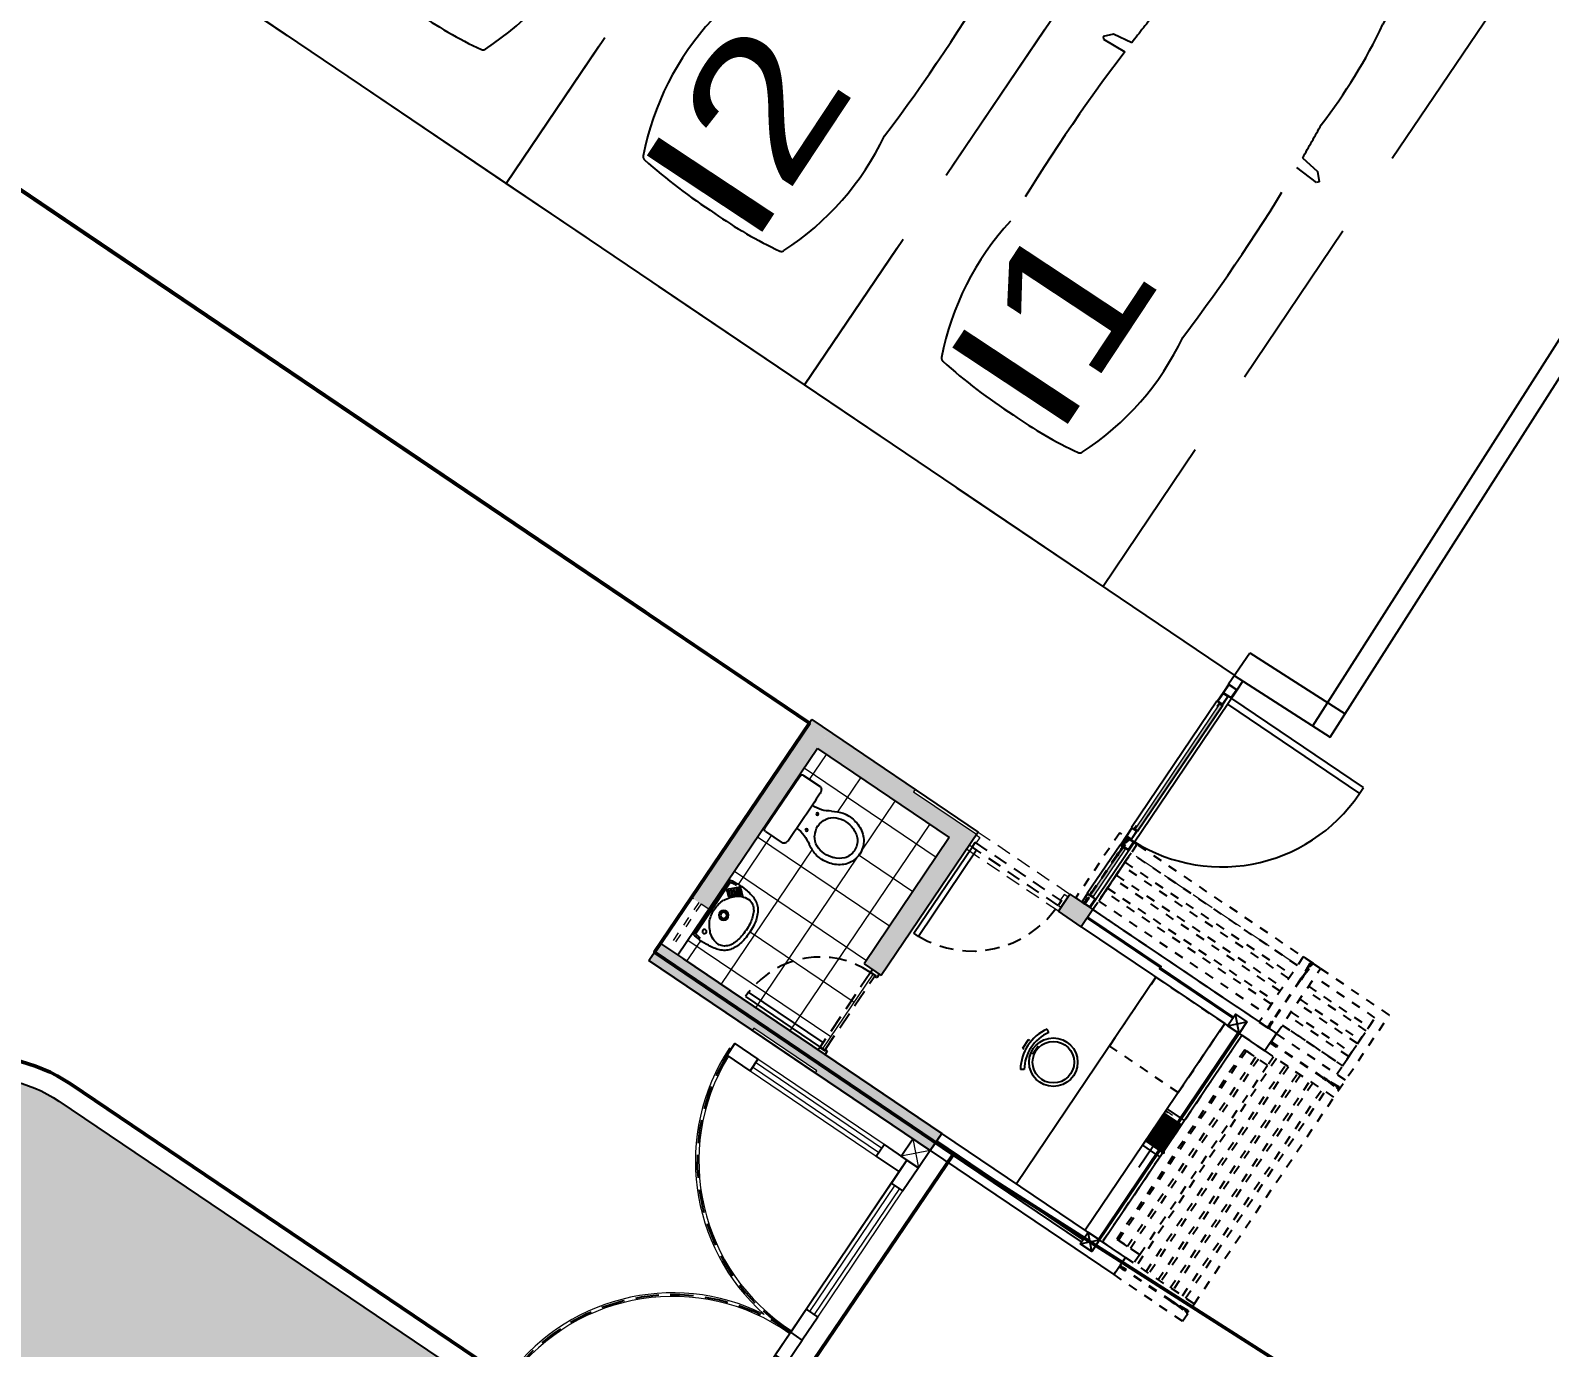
# Model space of a CAD drawing. Header units: millimetres. Extents: x 460 to 723, y 360 to 962.
# Drawn here: x 600.07 to 616.63, y 383.66 to 398.02 of the extents above; entities that cross this region are included whole.
import ezdxf
from ezdxf import colors
from ezdxf.entities.mleader import LeaderData, LeaderLine
from ezdxf.math import Vec2, Vec3

# ---------------------------------------------------------------- set-up
doc = ezdxf.new("R2010")
doc.units = ezdxf.units.MM
for name, pattern in [('DASHED', [19.05, 12.7, -6.35]), ('DASHED2', [0.375, 0.25, -0.125]), ('HIDDEN2', [4.7625, 3.175, -1.5875])]:
    doc.linetypes.add(name, pattern=pattern)
doc.layers.get('0').update_dxf_attribs({"true_color": 0xc2ced6})
for name, color, linetype in [('00_Lotes', 224, 'Continuous'), ('0_COTAS 2', 252, 'Continuous'), ('A-COLUMNAS', 3, 'Continuous'), ('A-MOBILIARIO', 1, 'Continuous'), ('A-MURO', 4, 'Continuous'), ('A-MUROBAJO', 2, 'Continuous'), ('A-PUERTA', 8, 'Continuous'), ('A-SANITARIOS', 2, 'Continuous'), ('A-VENTANA', 8, 'Continuous'), ('A-VEREDAS', 9, 'Continuous'), ('EM-COLUMNAS', 3, 'Continuous'), ('G-PROYECCIONES', 1, 'HIDDEN2'), ('Layer1', 1, 'Continuous'), ('lotes hu$0$autos', 250, 'Continuous'), ('Menorca-A-muros', 2, 'Continuous'), ('Menorca-A-PUERTA', 8, 'Continuous'), ('proyeccion', 8, 'DASHED'), ('SANITARIOS', 13, 'Continuous')]:
    doc.layers.add(name, color=color, linetype=linetype)
for name, color, linetype, lineweight in [('0_ceramico modulacion', 252, 'Continuous', 5), ('0_MURO BAJO', 31, 'Continuous', 15), ('A-NOTAS', 5, 'HIDDEN2', 5), ('BEQ_RIEL', 130, 'Continuous', 5), ('BEQ_SOL Y SOMBRA', 1, 'Continuous', 5), ('COTAS', 7, 'Continuous', 5), ('Layer2', 1, 'Continuous', 5), ('Layer3', 6, 'Continuous', 5), ('Layer5', 3, 'Continuous', 5), ('LOTES_MENORCA', 250, 'Continuous', 50), ('Menorca-Parques-A-Arboles', 74, 'Continuous', 18), ('TEXTO LOTES', 170, 'Continuous', 25)]:
    doc.layers.add(name, color=color, linetype=linetype, lineweight=lineweight)
doc.styles.add('Arial', font='arial.ttf', dxfattribs={"width": 1.2})
doc.styles.add('cotas', font='arial.ttf', dxfattribs={"width": 1.2})

# ---------------------------------------------------------------- blocks, each defined once
blk = doc.blocks.new('lotes hu$0$est.01')
at = {"layer": 'proyeccion', "color": 8, "linetype": 'DASHED', "ltscale": 0.1, "extrusion": (0.001267, -4.81441e-05, 0.999999)}
for p, q in [((-2713714.682, 7725538.048), (-2713714.244, 7725538.172)), ((-2713714.244, 7725538.172), (-2713714.24, 7725538.197)), ((-2713713.856, 7725538.197), (-2713713.853, 7725538.171)), ((-2713713.853, 7725538.171), (-2713713.414, 7725538.049)), ((-2713714.722, 7725537.927), (-2713714.704, 7725538.024)), ((-2713714.704, 7725538.024), (-2713714.7, 7725538.033)), ((-2713713.396, 7725538.034), (-2713713.392, 7725538.025)), ((-2713713.392, 7725538.025), (-2713713.373, 7725537.928)), ((-2713714.734, 7725537.808), (-2713714.722, 7725537.927)), ((-2713713.373, 7725537.928), (-2713713.361, 7725537.809)), ((-2713714.934, 7725536.661), (-2713714.985, 7725536.605)), ((-2713714.985, 7725536.605), (-2713714.972, 7725536.591)), ((-2713714.972, 7725536.591), (-2713714.794, 7725536.601)), ((-2713714.789, 7725536.683), (-2713714.934, 7725536.661)), ((-2713713.303, 7725536.685), (-2713713.157, 7725536.663)), ((-2713713.119, 7725536.593), (-2713713.297, 7725536.603)), ((-2713713.157, 7725536.663), (-2713713.106, 7725536.608)), ((-2713713.106, 7725536.608), (-2713713.119, 7725536.593))]:
    blk.add_line(p, q, dxfattribs=at)
at = {"layer": 'proyeccion', "color": 8, "linetype": 'DASHED', "ltscale": 0.1}
blk.add_lwpolyline([(-2713715.363, 7725538.314), (-2713712.763, 7725538.314), (-2713712.763, 7725533.314), (-2713715.363, 7725533.314)], close=True, dxfattribs=at)
at = {"layer": 'proyeccion', "color": 8, "linetype": 'DASHED', "ltscale": 0.1, "extrusion": (0.001267, -4.81441e-05, 0.999999)}
for centre, radius, start, end in [((-2713711.899, 7725537.516, -3810.588), 0.532, 86.8265, 107.7659), ((-2713711.841, 7725537.515, -3810.588), 0.533, 72.1149, 93.0392), ((-2713712.495, 7725537.846, -3810.589), 0.0285, 105.7439, 155.0798), ((-2713711.243, 7725537.847, -3810.587), 0.0285, 25.1155, 74.4513), ((-2713708.589, 7725537.047, -3810.584), 4.01, 171.5904, 183.7794), ((-2713715.147, 7725537.035, -3810.592), 4.01, 356.4159, 8.6049), ((-2713699.568, 7725535.69, -3810.572), 13.068, 175.2044, 176.4084), ((-2713724.163, 7725535.647, -3810.603), 13.068, 3.7869, 4.9909), ((-2713699.568, 7725535.69, -3810.572), 13.068, 176.7683, 183.2445), ((-2713724.163, 7725535.647, -3810.603), 13.068, 356.9508, 3.427), ((-2713710.631, 7725534.648, -3810.586), 2.007, 171.3294, 203.1907), ((-2713713.099, 7725534.647, -3810.589), 2.008, 336.8953, 8.7487), ((-2713712.449, 7725533.868, -3810.588), 0.0285, 201.4323, 262.3292), ((-2713711.894, 7725537.991, -3810.588), 4.189, 262.3292, 271.0628), ((-2713711.755, 7725536.84, -3810.588), 3.038, 268.8497, 279.1071), ((-2713711.278, 7725533.869, -3810.587), 0.0285, 277.866, 338.7629)]:
    blk.add_arc(centre, radius, start, end, dxfattribs=at)
blk = doc.blocks.new('C-15X15')
at = {"color": 8, "lineweight": 0}
for points in [[(-0.075, -0.075), (0.075, 0.075)], [(-0.075, 0.075), (0.075, -0.075)]]:
    blk.add_lwpolyline(points, dxfattribs=at)
at = {"layer": 'EM-COLUMNAS'}
blk.add_lwpolyline([(-0.075, -0.075), (0.075, -0.075), (0.075, 0.075), (-0.075, 0.075)], close=True, dxfattribs=at)
blk = doc.blocks.new('SILLA')
for p, q in [((0.321, 0.16, 0.146), (0.344, 0.175, 0.146)), ((0.403, 0.037, 0.125), (0.414, 0.037, 0.125)), ((0.414, 0.037, 0.125), (0.414, -0.037, 0.125)), ((0.403, -0.037, 0.125), (0.414, -0.037, 0.125)), ((0.321, -0.16, 0.03), (0.344, -0.175, 0.02))]:
    blk.add_line(p, q)
at = {"extrusion": (0.393191, -1e-16, 0.919457)}
blk.add_line((0.331, -0.037, -0.043), (0.331, 0.037, -0.043), dxfattribs=at)
at = {"extrusion": (-1, 4e-16, 1e-16), "const_width": 0.00914, "elevation": -0.336}
blk.add_lwpolyline([(0.037, -0.041), (-0.037, -0.041)], dxfattribs=at)
for radius in [0.175, 0.15]:
    blk.add_circle((0.175, 0), radius)
for radius in [0.299, 0.326]:
    blk.add_arc((0.069, 0, 0.146), radius, 327.5981, 32.4019)
blk = doc.blocks.new('1P-SIFONJET')
at = {"layer": 'SANITARIOS'}
for p, q in [((-0.191, 0.233), (-0.196, 0.223)), ((-0.028, 0.245), (-0.172, 0.245)), ((-0.01, 0.227), (-0.01, -0.227)), ((-0.191, -0.233), (-0.196, -0.223)), ((-0.028, -0.245), (-0.172, -0.245))]:
    blk.add_line(p, q, dxfattribs=at)
for centre in [(-0.267, 0.07), (-0.267, -0.07)]:
    blk.add_circle(centre, 0.0085, dxfattribs=at)
for centre, radius, start, end in [((-0.161, 0.204), 0.04, 152.3676, 179.2175), ((-0.172, 0.223), 0.022, 90, 152.3676), ((-0.028, 0.227), 0.018, 0, 90), ((-0.484, -0.031), 0.213, 111.7272, 140.3793), ((-0.485, -0.03), 0.166, 109.1851, 137.7543), ((-0.466, -0.084), 0.269, 89.9843, 110.9834), ((-0.467, -0.096), 0.235, 89.9269, 108.1537), ((-0.471, -0.035), 0.22, 76.189, 88.811), ((-0.471, -0.037), 0.176, 64.6326, 88.4214), ((-0.508, -0.135), 0.326, 59.1266, 74.1169), ((-0.444, 0.013), 0.12, 29.9221, 66.0538), ((-0.199, 0.345), 0.245, 234.7126, 269.287), ((14.805, 0), 15.007, 179.2175, 180.7825), ((-0.505, -0.001), 0.178, 143.4065, 179.5914), ((-0.505, 0.001), 0.178, 180.4086, 216.5935), ((-0.503, -0.001), 0.134, 141.5928, 179.4891), ((-0.503, 0.001), 0.134, 180.5109, 218.4072), ((-0.465, -0.004), 0.146, 1.4541, 31.4745), ((-0.465, 0.004), 0.146, 328.5255, 358.5459), ((-0.484, 0.031), 0.213, 219.6207, 248.2728), ((-0.485, 0.03), 0.166, 222.2457, 250.8149), ((-0.444, -0.013), 0.12, 293.9462, 330.0779), ((-0.199, -0.345), 0.245, 90.713, 125.2874), ((-0.466, 0.084), 0.269, 249.0166, 270.0157), ((-0.467, 0.096), 0.235, 251.8463, 270.0731), ((-0.471, 0.037), 0.176, 271.5786, 295.3674), ((-0.471, 0.035), 0.22, 271.189, 283.811), ((-0.508, 0.135), 0.326, 285.8831, 300.8734), ((-0.161, -0.204), 0.04, 180.7825, 207.6324), ((-0.172, -0.223), 0.022, 207.6324, 270), ((-0.028, -0.227), 0.018, 270, 360)]:
    blk.add_arc(centre, radius, start, end, dxfattribs=at)
blk = doc.blocks.new('2P-FONTANA')
at = {"layer": 'SANITARIOS'}
for p, q in [((-0.179, -0.06), (-0.228, -0.109)), ((-0.218, -0.042), (0.218, -0.042)), ((-0.21, -0.106), (-0.21, -0.106)), ((-0.21, -0.109), (-0.186, -0.134)), ((-0.207, -0.106), (-0.182, -0.13)), ((-0.196, -0.091), (-0.196, -0.091)), ((-0.196, -0.095), (-0.173, -0.118)), ((-0.193, -0.091), (-0.17, -0.115)), ((-0.182, -0.077), (-0.182, -0.077)), ((-0.182, -0.081), (-0.159, -0.104)), ((-0.179, -0.077), (-0.155, -0.101)), ((-0.168, -0.063), (-0.168, -0.063)), ((-0.168, -0.067), (-0.144, -0.091)), ((-0.164, -0.063), (-0.14, -0.088)), ((-0.157, -0.06), (-0.136, -0.081)), ((-0.228, -0.13), (-0.19, -0.169)), ((-0.225, -0.12), (-0.225, -0.12)), ((-0.225, -0.123), (-0.196, -0.151)), ((-0.221, -0.12), (-0.193, -0.148)), ((-0.183, -0.151), (-0.183, -0.151))]:
    blk.add_line(p, q, dxfattribs=at)
blk.add_lwpolyline([(0, -0.359, 0.027864), (0.056, -0.357, 0.078989), (0.145, -0.332, 0.053945), (0.177, -0.312, 0.098043), (0.204, -0.285, 0.048874), (0.224, -0.25, 0.069863), (0.235, -0.209, 0.047956), (0.241, -0.165, 0.059372), (0.244, -0.089, 0.007301), (0.237, -0.031, 0.0016), (0.237, -0.031, 0.283848), (0.235, -0.03), (-0.235, -0.03, 0.283848), (-0.237, -0.031, 0.0016), (-0.237, -0.031, 0.007301), (-0.244, -0.089, 0.059372), (-0.241, -0.165, 0.047956), (-0.235, -0.209, 0.069863), (-0.224, -0.25, 0.048874), (-0.204, -0.285, 0.098043), (-0.177, -0.312, 0.053945), (-0.145, -0.332, 0.078989), (-0.056, -0.357, 0.027864), (0, -0.359)], format="xyb", dxfattribs=at)
for centre, radius in [((0, -0.135), 0.035), ((0.175, -0.085), 0.015), ((0, -0.135), 0.0225)]:
    blk.add_circle(centre, radius, dxfattribs=at)
for centre, radius, start, end in [((0.055, -0.333), 0.311, 132.6689, 132.6689), ((0.055, -0.333), 0.311, 128.9984, 128.9984), ((1.733, -0.317), 1.978, 172.2242, 173.4095), ((-0.217, -0.12), 0.015, 135, 225), ((-0.218, -0.051), 0.009, 90, 172.2242), ((-0.209, -0.107), 0.0025, 135, 225), ((-0.209, -0.107), 0.0025, 45, 135), ((-0.069, -0.212), 0.138, 136.9547, 136.9547), ((-0.195, -0.093), 0.0025, 135, 225), ((-0.195, -0.093), 0.0025, 45, 135), ((-0.18, -0.079), 0.0025, 135, 225), ((-0.18, -0.079), 0.0025, 45, 135), ((-0.168, -0.07), 0.015, 45, 135), ((0.055, -0.333), 0.306, 128.8439, 138.1717), ((-0.166, -0.065), 0.0025, 135, 225), ((-0.166, -0.065), 0.0025, 45, 135), ((0.055, -0.333), 0.298, 119.3272, 138.1114), ((-0.157, -0.102), 0.0025, 225, 312.6689), ((-0.157, -0.102), 0.0025, 312.6689, 45), ((-0.142, -0.089), 0.0025, 225, 308.9984), ((-0.142, -0.089), 0.0025, 308.9984, 45), ((-0.142, -0.088), 0.009, 308.8439, 45), ((0.006, -0.316), 0.262, 91.2336, 111.5681), ((-0.006, -0.316), 0.262, 68.4319, 88.7664), ((-0.055, -0.333), 0.298, 41.8886, 60.6728), ((0.218, -0.051), 0.009, 7.7758, 90), ((-1.733, -0.317), 1.978, 6.5905, 7.7758), ((-0.223, -0.121), 0.0025, 45, 135), ((-0.223, -0.121), 0.0025, 135, 225), ((-0.195, -0.15), 0.0025, 225, 333.6033), ((-0.053, -0.22), 0.142, 142.7524, 183.9333), ((-0.195, -0.15), 0.0025, 333.6033, 45), ((-0.195, -0.173), 0.007, 341.775, 45), ((-0.184, -0.132), 0.0025, 225, 325.1696), ((-0.053, -0.22), 0.15, 142.6281, 150.5775), ((-0.18, -0.148), 0.004, 150.5775, 225), ((-0.18, -0.148), 0.004, 225, 330.5775), ((-0.184, -0.132), 0.0025, 325.1696, 45), ((-0.171, -0.116), 0.0025, 225, 316.9547), ((-0.171, -0.116), 0.0025, 316.9547, 45), ((0.053, -0.22), 0.142, 356.0667, 37.2476), ((-0.094, -0.208), 0.103, 192.0914, 245.15), ((-0.022, -0.065), 0.263, 243.8721, 263.1392), ((-0.007, 0.152), 0.481, 264.468, 270.8138), ((0.007, 0.152), 0.481, 269.1862, 275.532), ((0.022, -0.065), 0.263, 276.8608, 296.1279), ((0.094, -0.208), 0.103, 294.85, 347.9086)]:
    blk.add_arc(centre, radius, start, end, dxfattribs=at)
blk = doc.blocks.new('P-70_M06X032')
at = {"layer": 'Menorca-A-PUERTA'}
blk.add_lwpolyline([(0.025, 0.71), (0.025, 0.06), (0.065, 0.06), (0.065, 0.71), (0.025, 0.71)], close=True, dxfattribs=at)
at = {"layer": 'Menorca-A-PUERTA', "color": 1}
for points in [[(0.032, 0), (0.032, 0.017), (0.022, 0.017), (0.022, 0.06), (0, 0.06), (0, 0), (0.032, 0)], [(0.668, 0), (0.668, 0.017), (0.678, 0.017), (0.678, 0.06), (0.7, 0.06), (0.7, 0), (0.668, 0)]]:
    blk.add_lwpolyline(points, dxfattribs=at)
at = {"layer": 'Menorca-A-PUERTA', "color": 251, "linetype": 'DASHED', "ltscale": 0.01}
blk.add_lwpolyline([(0.675, 0.06), (0.025, 0.06), (0.025, 0.02), (0.675, 0.02), (0.675, 0.06)], close=True, dxfattribs=at)
blk.add_arc((0.025, 0.06), 0.65, 360, 86.4719, dxfattribs=at)
blk = doc.blocks.new('P80_M09X032')
at = {"layer": 'COTAS'}
for points in [[(-0.768, 0), (-0.768, 0.047), (-0.778, 0.047), (-0.778, 0.09), (-0.8, 0.09), (-0.8, 0), (-0.768, 0)], [(-0.032, 0), (-0.032, 0.047), (-0.022, 0.047), (-0.022, 0.09), (0, 0.09), (0, 0), (-0.032, 0)]]:
    blk.add_lwpolyline(points, dxfattribs=at)
at = {"layer": 'Menorca-A-PUERTA'}
blk.add_lwpolyline([(-0.025, 0.84), (-0.025, 0.09), (-0.065, 0.09), (-0.065, 0.84), (-0.025, 0.84)], dxfattribs=at)
at = {"layer": 'Menorca-A-PUERTA', "color": 251, "linetype": 'DASHED', "ltscale": 0.008}
blk.add_lwpolyline([(-0.775, 0.09), (-0.025, 0.09), (-0.025, 0.05), (-0.775, 0.05), (-0.775, 0.09)], dxfattribs=at)
blk.add_arc((-0.025, 0.09), 0.75, 93.0572, 180, dxfattribs=at)
blk = doc.blocks.new('_DotBlank')
at = {"color": 0, "linetype": 'ByBlock', "lineweight": -2}
blk.add_line((-0.5, 0), (-1, 0), dxfattribs=at)
blk.add_circle((0, 0), 0.5, dxfattribs=at)

msp = doc.modelspace()

# ---------------------------------------------------------------- hatches: boundary and pattern name
at = {"transparency": 33554687}
h = msp.add_hatch(color=34, dxfattribs=at)
h.dxf.hatch_style = 1
h.paths.add_polyline_path([(613.028, 390.681), (612.109, 389.32), (612.139, 389.299), (613.058, 390.66)])
h = msp.add_hatch(color=34, dxfattribs=at)
h.dxf.hatch_style = 1
h.paths.add_polyline_path([(611.972, 389.117), (611.624, 388.602), (611.654, 388.582), (612.002, 389.097)])
at = {"layer": '0_ceramico modulacion'}
h = msp.add_hatch(dxfattribs=at)
h.set_pattern_fill('_USER', color=256, scale=0.452912, angle=55.9593, double=1, pattern_type=0)
h.set_pattern_definition([(55.959266, (1337.9553, -3034.6148), (-0.37530131, 0.253532324), []), (145.959266, (1337.9553, -3034.6148), (-0.253532324, -0.37530131), [])])
h.paths.add_polyline_path([(608.645, 390.195), (607.123, 387.943), (608.654, 386.909), (608.672, 386.936), (608.699, 386.918), (609.254, 387.739), (609.227, 387.757), (609.247, 387.783), (609.154, 387.847), (610.083, 389.223)])
h.paths.add_polyline_path([(608.679, 388.993, -0.055129), (608.625, 389.042, -0.065501), (608.556, 389.15, 0.152014), (608.42, 389.323, -0.001748), (608.33, 389.193, -0.117694), (608.31, 389.174), (608.294, 389.166, -0.279053), (608.26, 389.168), (608.081, 389.289, -0.414214), (608.073, 389.326), (608.457, 389.894, -0.414214), (608.495, 389.902), (608.674, 389.781, -0.279053), (608.688, 389.749), (608.686, 389.732, -0.117694), (608.677, 389.706, -0.001748), (608.59, 389.573, 0.152014), (608.801, 389.513, -0.065501), (608.927, 389.489, -0.055129), (608.992, 389.456, -0.091883), (609.098, 389.352, -0.125674), (609.152, 389.203, -0.159212), (609.107, 389.042, -0.159212), (608.974, 388.94, -0.125674), (608.815, 388.934, -0.091883)], flags=16)
h.paths.add_polyline_path([(608.718, 389.051, -0.104173), (608.644, 389.132, -0.158973), (608.617, 389.24, -0.131743), (608.652, 389.349, -0.131743), (608.74, 389.422, -0.158973), (608.851, 389.437, -0.104173), (608.953, 389.399, -0.079697), (609.035, 389.322, -0.125306), (609.083, 389.207, -0.166878), (609.05, 389.08, -0.166878), (608.944, 389.002, -0.125306), (608.82, 389.004, -0.079697)], flags=0)
h.paths.add_polyline_path([(607.692, 388.758), (607.295, 388.171, 0.371869), (607.295, 388.167, 0.007258), (607.361, 388.109, 0.059372), (607.458, 388.048, 0.047956), (607.519, 388.019, 0.069863), (607.579, 387.998, 0.048874), (607.64, 387.994, 0.098043), (607.697, 388.005, 0.053945), (607.748, 388.028, 0.078989), (607.854, 388.118, 0.027621), (607.905, 388.186, 0.027621), (607.95, 388.259, 0.078989), (607.993, 388.391, 0.053945), (607.996, 388.447, 0.098043), (607.984, 388.504, 0.048874), (607.957, 388.559, 0.069863), (607.916, 388.607, 0.047956), (607.867, 388.652, 0.059372), (607.773, 388.72, 0.007278), (607.695, 388.759, 0.350482)], flags=16)
h.paths.add_polyline_path([(607.95, 388.407, -0.084267), (607.91, 388.28, -0.027659), (607.867, 388.212, -0.027659), (607.82, 388.147, -0.084267), (607.717, 388.062, -0.235738), (607.579, 388.051, -0.181644), (607.483, 388.168, -0.082145), (607.471, 388.315, -0.088959), (607.525, 388.443, -0.088959), (607.624, 388.541, -0.082145), (607.764, 388.584, -0.034157), (607.793, 388.584, 0.496282), (607.8, 388.591, 0.336646), (607.794, 388.596, 0.0347), (607.763, 388.596, 0.040723), (607.689, 388.58, -0.446045), (607.672, 388.591), (607.663, 388.636, -0.414214), (607.681, 388.663), (607.785, 388.683, -0.414214), (607.812, 388.665), (607.827, 388.585, 0.283089), (607.835, 388.577, -0.096986), (607.908, 388.539, -0.235738)], flags=0)
h.paths.add_polyline_path([(608.52, 389.295, -1), (608.535, 389.316, -1)], flags=0)
h.paths.add_polyline_path([(607.811, 388.607, -0.512846), (607.807, 388.603, -0.322012), (607.804, 388.606), (607.792, 388.665, -0.414214), (607.795, 388.669, -0.414214), (607.8, 388.666)], flags=0)
h.paths.add_polyline_path([(607.78, 388.609, -0.467209), (607.776, 388.605, -0.363133), (607.773, 388.608), (607.763, 388.659, -0.414214), (607.766, 388.664, -0.414215), (607.77, 388.661)], flags=0)
h.paths.add_polyline_path([(607.75, 388.607, -0.424242), (607.747, 388.602, -0.404256), (607.742, 388.605), (607.733, 388.653, -0.414214), (607.736, 388.658, -0.414214), (607.74, 388.655)], flags=0)
h.paths.add_polyline_path([(607.716, 388.596, -0.000733), (607.717, 388.596, 0.402347), (607.72, 388.6), (607.711, 388.649, 0.414214), (607.706, 388.652, 0.414214), (607.703, 388.648), (607.713, 388.599, 0.322879)], flags=0)
h.paths.add_polyline_path([(608.639, 389.47, -1), (608.653, 389.491, -1)], flags=0)
h.paths.add_polyline_path([(607.691, 388.592, -0.383856), (607.688, 388.588, -0.445237), (607.684, 388.591), (607.674, 388.642, -0.414214), (607.677, 388.646, -0.414214), (607.681, 388.643)], flags=0)
h.paths.add_polyline_path([(607.594, 388.332, -1), (607.654, 388.42, -1)], flags=0)
h.paths.add_polyline_path([(607.605, 388.348, -1), (607.643, 388.404, -1)], flags=0)
h.paths.add_polyline_path([(607.402, 388.18, -1), (607.427, 388.218, -1)], flags=0)
at = {"layer": '0_COTAS 2'}
h = msp.add_hatch(color=256, dxfattribs=at)
h.dxf.hatch_style = 1
h.paths.add_polyline_path([(611.272, 388.42), (611.398, 388.608), (611.649, 388.439), (611.522, 388.251)])
at = {"layer": 'Menorca-A-muros', "transparency": 33554559}
h = msp.add_hatch(color=252, dxfattribs=at)
h.dxf.hatch_style = 1
h.paths.add_polyline_path([(608.645, 390.195), (608.771, 390.382), (609.71, 389.748), (609.693, 389.723), (610.381, 389.259), (609.341, 387.72), (609.154, 387.847), (610.083, 389.223)])
h.paths.add_polyline_path([(607.274, 388.57), (608.584, 390.509), (608.771, 390.382), (608.652, 390.205), (607.461, 388.443)])
h = msp.add_hatch(color=252, dxfattribs=at)
h.dxf.hatch_style = 1
h.paths.add_polyline_path([(606.809, 387.882), (606.936, 388.07), (607.186, 387.901), (607.228, 387.963), (607.186, 387.901), (610.001, 385.999), (609.874, 385.811), (608.623, 386.657), (608.64, 386.682), (607.952, 387.146), (607.935, 387.121)])
at = {"layer": 'Menorca-A-PUERTA', "ltscale": 1.5}
h = msp.add_hatch(dxfattribs=at)
h.set_pattern_fill('STEEL', color=256, scale=0.007549, angle=55.9593)
h.set_pattern_definition([(100.95926626, (53.540157, -3366.21604), (-0.0235295296, -0.00455631955), []), (100.95926626, (53.530227, -3366.209331), (-0.0235295296, -0.00455631955), [])])
h.paths.add_polyline_path([(612.224, 385.918), (612.426, 386.219), (612.57, 386.122), (612.367, 385.822)])
h.paths.add_polyline_path([(612.38, 385.813), (612.583, 386.113), (612.614, 386.092), (612.411, 385.792)])
at = {"layer": 'Menorca-Parques-A-Arboles', "lineweight": 5, "true_color": 0x148b29, "transparency": 33554687}
h = msp.add_hatch(color=104, dxfattribs=at)
h.dxf.hatch_style = 1
h.paths.add_polyline_path([(600.378, 386.35, 0.414406), (598.282, 385.944), (597.689, 385.066, 0.414021), (598.096, 382.971), (604.872, 378.393), (607.148, 381.777)])
h.paths.add_polyline_path([(605.902, 379.519), (605.904, 379.518), (605.777, 379.33), (605.609, 379.08), (605.609, 379.079), (605.06, 378.266), (607.227, 376.802), (609.51, 380.181), (607.335, 381.651), (607.334, 381.649)])
h.paths.add_polyline_path([(611.136, 379.083), (608.853, 375.703), (612.298, 373.377, 0.421964), (614.098, 373.75), (614.911, 375.025, 0.406505), (614.548, 376.778)])

# ---------------------------------------------------------------- linework, layer by layer
at = {"color": 8, "lineweight": 0}
for p, q in [((609.312, 385.789, -8.17), (607.937, 386.72, -8.17)), ((609.312, 385.789, -8.17), (607.937, 386.72, -8.17)), ((609.346, 385.839, -8.17), (607.971, 386.77, -8.17)), ((609.491, 385.433, -8.17), (608.561, 384.056, -8.17)), ((609.541, 385.399, -8.17), (608.611, 384.023, -8.17))]:
    msp.add_line(p, q, dxfattribs=at)
at = {"color": 7}
for p, q in [((612.458, 386.266, -8.17), (612.192, 385.872, -8.17)), ((612.646, 386.139, -8.17), (612.38, 385.745, -8.17))]:
    msp.add_line(p, q, dxfattribs=at)
at = {"ltscale": 1.5}
for p, q in [((612.57, 386.122, -8.17), (612.426, 386.219, -8.17)), ((612.602, 386.169, -8.17), (612.458, 386.266, -8.17)), ((612.646, 386.139, -8.17), (612.614, 386.16, -8.17)), ((612.614, 386.092, -8.17), (612.583, 386.113, -8.17)), ((612.336, 385.774, -8.17), (612.192, 385.872, -8.17)), ((612.367, 385.821, -8.17), (612.224, 385.918, -8.17)), ((612.38, 385.745, -8.17), (612.348, 385.766, -8.17)), ((612.411, 385.792, -8.17), (612.38, 385.813, -8.17))]:
    msp.add_line(p, q, dxfattribs=at)
at = {"color": 2, "elevation": -8.17}
for points in [[(614.045, 390.44), (631.088, 417.162), (636.158, 424.668), (642.058, 433.403), (651.455, 438.136)], [(614.236, 390.318), (631.277, 417.038), (636.346, 424.541), (642.213, 433.227), (651.557, 437.934)], [(613.128, 390.898), (613.358, 391.239)], [(613.358, 391.239), (614.399, 390.572)], [(613.189, 390.989), (614.236, 390.318)], [(613.222, 390.834), (613.282, 390.929)]]:
    msp.add_lwpolyline(points, dxfattribs=at)
at = {"elevation": -8.17, "flags": 128}
for points in [[(613.117, 387.173), (613.326, 387.214)], [(613.242, 387.089), (613.201, 387.298)], [(611.511, 384.796), (611.721, 384.837)], [(611.636, 384.712), (611.596, 384.922)]]:
    msp.add_lwpolyline(points, dxfattribs=at)
at = {"color": 8, "lineweight": 0, "elevation": -8.17}
for points in [[(607.911, 386.682), (609.287, 385.752), (609.372, 385.877), (607.996, 386.807)], [(608.649, 383.997), (609.578, 385.374), (609.453, 385.458), (608.524, 384.081)]]:
    msp.add_lwpolyline(points, close=True, dxfattribs=at)
at = {"elevation": -8.17}
for points in [[(609.747, 385.624), (609.578, 385.374), (609.453, 385.458), (609.622, 385.708)], [(608.65, 383.997), (608.481, 383.746), (608.355, 383.831), (608.524, 384.081)], [(608.311, 383.496), (608.48, 383.746), (608.355, 383.831), (608.186, 383.581)]]:
    msp.add_lwpolyline(points, close=True, dxfattribs=at)
at = {"color": 251, "linetype": 'DASHED', "ltscale": 0.02}
for centre, start, end in [((609.55, 385.696, -8.17), 148.6046, 237.337), ((607.072, 382.025, -8.17), 54.6203, 143.3526)]:
    msp.add_arc(centre, 2.215, start, end, dxfattribs=at)
at = {"layer": '00_Lotes'}
for points, elevation in [([(613.191, 390.992), (585.738, 409.538)], 2.097), ([(606.809, 387.882), (608.495, 390.378)], -8.17), ([(600.505, 386.538), (607.462, 381.838)], 2.097), ([(607.462, 381.838), (610.124, 385.769)], 2.097), ([(609.622, 385.708), (608.355, 383.831)], -8.17), ([(608.355, 383.831), (607.087, 381.955)], -8.17)]:
    msp.add_lwpolyline(points, dxfattribs=dict(at, elevation=elevation))
at = {"layer": '00_Lotes', "elevation": 2.097}
msp.add_lwpolyline([(607.288, 376.488), (597.969, 382.783, -0.414021), (597.502, 385.192), (598.094, 386.07, -0.414406), (600.505, 386.538), (609.825, 380.242)], format="xyb", close=True, dxfattribs=at)
msp.add_lwpolyline([(598.094, 386.07, -0.414406), (600.505, 386.538)], format="xyb", dxfattribs=at)
at = {"layer": '0_ceramico modulacion'}
msp.add_line((609.254, 387.739, -8.17), (608.699, 386.918, -8.17), dxfattribs=at)
at = {"layer": '0_COTAS 2', "color": 1, "linetype": 'DASHED2', "ltscale": 0.1}
msp.add_line((614.401, 386.579, -8.17), (613.65, 387.086, -8.17), dxfattribs=at)
at = {"layer": '0_COTAS 2', "elevation": -8.17}
for points in [[(611.617, 388.46), (613.222, 390.834)], [(609.874, 385.811), (610.001, 385.999)]]:
    msp.add_lwpolyline(points, dxfattribs=at)
at = {"layer": '0_COTAS 2', "color": 1, "linetype": 'DASHED2', "ltscale": 0.1, "elevation": -8.17}
for points in [[(611.648, 388.438), (612.128, 389.149), (611.941, 389.275), (611.461, 388.565), (611.648, 388.438)], [(613.879, 387.829), (612.065, 389.055), (611.712, 388.532), (613.526, 387.306)], [(613.65, 387.086), (614.13, 387.796), (613.942, 387.923), (613.462, 387.213), (613.65, 387.086)], [(614.307, 386.643), (614.723, 387.259), (614.066, 387.703)], [(613.807, 387.116), (614.37, 386.736)], [(613.617, 386.835), (613.553, 386.741), (613.303, 386.91), (611.909, 384.846), (612.159, 384.677), (612.096, 384.584)], [(613.523, 386.898), (614.274, 386.392)], [(612.659, 384.203), (614.18, 386.455)], [(611.875, 384.459), (612.626, 383.952), (612.753, 384.14), (612.002, 384.647), (611.875, 384.459)]]:
    msp.add_lwpolyline(points, dxfattribs=at)
msp.add_lwpolyline([(611.752, 384.815), (612.002, 384.646), (611.875, 384.459), (612.626, 383.952), (612.752, 384.139), (614.88, 387.289), (612.128, 389.149), (611.648, 388.438), (613.65, 387.086), (613.523, 386.898), (613.273, 387.067)], close=True, dxfattribs=at)
at = {"layer": '0_COTAS 2', "color": 9, "linetype": 'DASHED2', "ltscale": 0.1, "true_color": 0xc7c8ca, "elevation": -8.17}
for points in [[(613.879, 387.829), (612.065, 389.055), (611.997, 388.954), (613.811, 387.729)], [(613.784, 387.689), (611.97, 388.914), (611.902, 388.813), (613.716, 387.588)], [(613.689, 387.548), (611.875, 388.773), (611.807, 388.673), (613.621, 387.447)], [(613.594, 387.407), (611.78, 388.633), (611.712, 388.532), (613.526, 387.306)], [(613.998, 387.602), (614.655, 387.158), (614.723, 387.259), (614.066, 387.703)], [(613.903, 387.461), (614.56, 387.017), (614.628, 387.118), (613.971, 387.562)], [(613.808, 387.32), (614.465, 386.877), (614.533, 386.977), (613.876, 387.421)], [(613.713, 387.18), (614.37, 386.736), (614.438, 386.837), (613.781, 387.28)], [(613.648, 386.814), (612.128, 384.562)], [(612.228, 384.494), (613.749, 386.746)], [(613.78, 386.725), (612.26, 384.473)], [(612.36, 384.405), (613.881, 386.657)], [(613.913, 386.635), (612.392, 384.384)], [(612.492, 384.316), (614.013, 386.568)], [(614.045, 386.546), (612.524, 384.295)], [(612.624, 384.227), (614.145, 386.478)]]:
    msp.add_lwpolyline(points, dxfattribs=at)
for points in [[(611.926, 384.834), (613.321, 386.898), (613.421, 386.83), (612.027, 384.766)], [(612.159, 384.677), (613.553, 386.741), (613.453, 386.809), (612.058, 384.745)]]:
    msp.add_lwpolyline(points, close=True, dxfattribs=at)
at = {"layer": '0_MURO BAJO', "elevation": -8.17}
for points in [[(610.398, 389.284), (609.71, 389.748), (609.693, 389.723), (610.381, 389.259), (610.398, 389.284)], [(608.64, 386.682), (607.952, 387.146), (607.935, 387.121), (608.623, 386.657), (608.64, 386.682)]]:
    msp.add_lwpolyline(points, dxfattribs=at)
at = {"layer": 'A-COLUMNAS', "elevation": -8.17}
for points in [[(613.117, 387.173), (613.201, 387.298), (613.326, 387.214), (613.242, 387.089), (613.117, 387.173)], [(611.511, 384.796), (611.596, 384.922), (611.721, 384.837), (611.636, 384.712), (611.511, 384.796)]]:
    msp.add_lwpolyline(points, dxfattribs=at)
for points in [[(607.911, 386.682), (607.661, 386.852), (607.746, 386.977), (607.996, 386.807)], [(609.537, 385.583), (609.287, 385.752), (609.372, 385.877), (609.622, 385.708)]]:
    msp.add_lwpolyline(points, close=True, dxfattribs=at)
at = {"layer": 'A-MOBILIARIO'}
msp.add_line((612.335, 387.702, -8.17), (610.814, 385.45, -8.17), dxfattribs=at)
at = {"layer": 'A-MURO'}
for p, q in [((608.584, 390.509, -8.17), (607.569, 389.008, -8.17)), ((608.584, 390.509, -8.17), (610.398, 389.284, -8.17)), ((608.645, 390.195, -8.17), (607.123, 387.943, -8.17)), ((608.645, 390.195, -8.17), (610.083, 389.223, -8.17)), ((610.083, 389.223, -8.17), (609.154, 387.847, -8.17)), ((610.398, 389.284, -8.17), (609.341, 387.72, -8.17)), ((606.809, 387.882, -8.17), (607.569, 389.008, -8.17)), ((606.809, 387.882, -8.17), (609.874, 385.811, -8.17)), ((610.001, 385.999, -8.17), (607.186, 387.901, -8.17)), ((609.154, 387.847, -8.17), (609.341, 387.72, -8.17)), ((610.001, 385.999, -8.17), (609.874, 385.811, -8.17))]:
    msp.add_line(p, q, dxfattribs=at)
at = {"layer": 'A-MURO', "elevation": -8.17}
for points in [[(611.272, 388.42), (611.398, 388.608), (611.649, 388.439), (611.522, 388.251)], [(606.809, 387.882), (606.936, 388.07), (607.186, 387.901), (610.001, 385.999), (609.874, 385.811)]]:
    msp.add_lwpolyline(points, close=True, dxfattribs=at)
at = {"layer": 'A-MUROBAJO'}
for p, q in [((611.356, 388.545, -8.17), (611.272, 388.42, -8.17)), ((613.212, 387.382, -8.17), (611.649, 388.439, -8.17)), ((611.522, 388.251, -8.17), (613.086, 387.195, -8.17)), ((613.086, 387.195, -8.17), (611.564, 384.943, -8.17)), ((611.752, 384.816, -8.17), (613.273, 387.068, -8.17))]:
    msp.add_line(p, q, dxfattribs=at)
at = {"layer": 'A-MUROBAJO', "elevation": -8.17}
for points in [[(613.212, 387.382), (613.65, 387.086), (613.523, 386.899), (613.086, 387.195)], [(609.874, 385.811), (611.875, 384.459), (612.002, 384.647), (610.001, 385.999)]]:
    msp.add_lwpolyline(points, dxfattribs=at)
at = {"layer": 'A-PUERTA'}
for p, q in [((613.116, 390.678, -8.17), (614.556, 389.705, -8.17)), ((613.158, 390.741, -8.17), (614.596, 389.769, -8.17))]:
    msp.add_line(p, q, dxfattribs=at)
msp.add_arc((613.055, 390.71, -8.17), 1.806, 238.119, 328.5874, dxfattribs=at)
at = {"layer": 'A-VENTANA', "elevation": -8.17, "flags": 128}
for points in [[(611.594, 388.357), (611.585, 388.345), (612.383, 387.806), (612.391, 387.818)], [(612.383, 387.806), (612.374, 387.793), (613.172, 387.255), (613.18, 387.267)]]:
    msp.add_lwpolyline(points, close=True, dxfattribs=at)
for points in [[(611.708, 384.846), (613.229, 387.097)], [(611.721, 384.837), (612.988, 386.714)]]:
    msp.add_lwpolyline(points, dxfattribs=at)
at = {"layer": 'A-VENTANA', "elevation": -8.17}
for points in [[(611.721, 384.837), (613.242, 387.089)], [(611.524, 384.815), (609.929, 385.893)], [(611.541, 384.84), (609.946, 385.918)]]:
    msp.add_lwpolyline(points, dxfattribs=at)
at = {"layer": 'A-VEREDAS', "elevation": -8.17}
msp.add_lwpolyline([(607.227, 376.802), (598.096, 382.971, -0.414021), (597.689, 385.066), (598.282, 385.944, -0.414406), (600.378, 386.35), (609.51, 380.181)], format="xyb", close=True, dxfattribs=at)
at = {"layer": 'BEQ_RIEL', "color": 152}
msp.add_line((607.704, 386.913, -8.17), (607.685, 386.926, -8.17), dxfattribs=at)
for centre, radius, start, end in [((609.55, 385.695, -8.17), 2.234, 146.5691, 228.3806), ((609.55, 385.695, -8.17), 2.196, 148.6046, 237.337), ((607.071, 382.026, -8.17), 2.234, 63.538, 145.3127), ((607.071, 382.026, -8.17), 2.196, 54.5816, 143.3139)]:
    msp.add_arc(centre, radius, start, end, dxfattribs=at)
at = {"layer": 'BEQ_SOL Y SOMBRA', "linetype": 'DASHED2'}
msp.add_line((613.879, 387.829, -8.17), (612.065, 389.055, -8.17), dxfattribs=at)
at = {"layer": 'G-PROYECCIONES', "lineweight": 0, "ltscale": 0.05}
msp.add_line((611.272, 388.42, -8.17), (610.271, 389.096, -8.17), dxfattribs=at)
at = {"layer": 'G-PROYECCIONES', "lineweight": 0, "ltscale": 0.025}
for p, q in [((607.353, 388.517, -8.17), (607.015, 388.016, -8.17)), ((607.378, 388.5, -8.17), (607.04, 387.999, -8.17)), ((607.461, 388.443, -8.17), (607.274, 388.57, -8.17)), ((607.186, 387.901, -8.17), (606.936, 388.07, -8.17))]:
    msp.add_line(p, q, dxfattribs=at)
at = {"layer": 'G-PROYECCIONES', "lineweight": 0, "ltscale": 0.05, "elevation": -8.17}
msp.add_lwpolyline([(610.398, 389.284), (611.398, 388.608)], dxfattribs=at)
at = {"layer": 'G-PROYECCIONES', "color": 8, "ltscale": 0.025, "elevation": -8.17}
msp.add_lwpolyline([(612.335, 387.702), (611.828, 386.951), (612.579, 386.444), (613.086, 387.195)], close=True, dxfattribs=at)
at = {"layer": 'Layer1', "linetype": 'DASHED2', "ltscale": 0.05}
for p, q in [((612.01, 389.201, -8.17), (611.937, 389.072, -8.17)), ((611.909, 389.031, -8.17), (611.597, 388.571, -8.17)), ((611.915, 389.027, -8.17), (611.603, 388.567, -8.17)), ((611.924, 389.053, -8.17), (611.92, 389.047, -8.17)), ((611.929, 389.049, -8.17), (611.925, 389.043, -8.17)), ((611.937, 389.072, -8.17), (611.934, 389.068, -8.17)), ((611.942, 389.068, -8.17), (611.94, 389.064, -8.17)), ((611.572, 388.533, -8.17), (611.568, 388.527, -8.17)), ((611.578, 388.529, -8.17), (611.574, 388.523, -8.17)), ((614.013, 387.849, -8.17), (613.939, 387.72, -8.17)), ((613.911, 387.679, -8.17), (613.6, 387.219, -8.17)), ((613.917, 387.675, -8.17), (613.606, 387.215, -8.17)), ((613.926, 387.7, -8.17), (613.922, 387.695, -8.17)), ((613.932, 387.697, -8.17), (613.928, 387.691, -8.17)), ((613.939, 387.72, -8.17), (613.936, 387.716, -8.17)), ((613.945, 387.716, -8.17), (613.942, 387.712, -8.17)), ((613.574, 387.181, -8.17), (613.57, 387.175, -8.17)), ((613.58, 387.177, -8.17), (613.576, 387.171, -8.17)), ((613.615, 386.969, -8.17), (613.609, 386.973, -8.17)), ((613.619, 386.975, -8.17), (613.613, 386.979, -8.17)), ((614.156, 386.603, -8.17), (613.653, 386.944, -8.17)), ((614.16, 386.609, -8.17), (613.657, 386.95, -8.17)), ((614.178, 386.589, -8.17), (614.172, 386.593, -8.17)), ((614.182, 386.595, -8.17), (614.176, 386.599, -8.17)), ((614.197, 386.576, -8.17), (614.193, 386.578, -8.17)), ((614.201, 386.582, -8.17), (614.197, 386.584, -8.17)), ((614.33, 386.508, -8.17), (614.201, 386.582, -8.17)), ((611.966, 384.529, -8.17), (611.96, 384.533, -8.17)), ((611.97, 384.535, -8.17), (611.964, 384.539, -8.17)), ((612.508, 384.163, -8.17), (612.004, 384.504, -8.17)), ((612.512, 384.169, -8.17), (612.008, 384.51, -8.17)), ((612.529, 384.149, -8.17), (612.524, 384.153, -8.17)), ((612.533, 384.155, -8.17), (612.528, 384.159, -8.17)), ((612.549, 384.136, -8.17), (612.545, 384.138, -8.17)), ((612.553, 384.142, -8.17), (612.549, 384.144, -8.17)), ((612.682, 384.068, -8.17), (612.553, 384.142, -8.17))]:
    msp.add_line(p, q, dxfattribs=at)
at = {"layer": 'Layer1', "color": 252, "linetype": 'DASHED2', "ltscale": 0.05}
for p, q in [((612.011, 389.188, -8.17), (612.023, 389.18, -8.17)), ((612.018, 389.2, -8.17), (612.031, 389.192, -8.17)), ((612.018, 389.2, -8.17), (612.031, 389.192, -8.17)), ((614.013, 387.836, -8.17), (614.025, 387.828, -8.17)), ((614.021, 387.848, -8.17), (614.033, 387.839, -8.17)), ((614.021, 387.848, -8.17), (614.033, 387.839, -8.17)), ((614.317, 386.508, -8.17), (614.309, 386.495, -8.17)), ((614.329, 386.5, -8.17), (614.321, 386.488, -8.17)), ((614.329, 386.5, -8.17), (614.321, 386.488, -8.17)), ((612.669, 384.068, -8.17), (612.661, 384.055, -8.17)), ((612.681, 384.06, -8.17), (612.672, 384.048, -8.17)), ((612.681, 384.06, -8.17), (612.672, 384.048, -8.17))]:
    msp.add_line(p, q, dxfattribs=at)
at = {"layer": 'Layer1', "elevation": -8.17}
for points in [[(613.001, 390.71), (612.071, 389.334)], [(612.134, 389.292), (613.064, 390.668)], [(611.587, 388.617), (611.945, 389.146)]]:
    msp.add_lwpolyline(points, dxfattribs=at)
at = {"layer": 'Layer1', "linetype": 'DASHED2', "ltscale": 0.05, "elevation": -8.17}
for points in [[(611.937, 389.072), (612.017, 389.174)], [(611.942, 389.068), (612.034, 389.184)], [(611.966, 389.109), (612.007, 389.181)], [(613.939, 387.72), (614.019, 387.822)], [(613.945, 387.716), (614.037, 387.832)], [(613.968, 387.757), (614.01, 387.829)], [(614.197, 386.576), (614.313, 386.484)], [(614.201, 386.582), (614.303, 386.501)], [(614.238, 386.552), (614.31, 386.511)], [(612.549, 384.136), (612.665, 384.044)], [(612.553, 384.142), (612.655, 384.061)], [(612.59, 384.112), (612.662, 384.071)]]:
    msp.add_lwpolyline(points, dxfattribs=at)
at = {"layer": 'Layer1', "color": 252, "linetype": 'DASHED2', "ltscale": 0.05, "elevation": -8.17}
for points in [[(612.011, 389.188), (612.008, 389.185, 0.414214), (612.011, 389.175), (612.011, 389.175, 0.414214), (612.021, 389.177), (612.023, 389.18)], [(614.013, 387.836), (614.011, 387.833, 0.414214), (614.013, 387.823), (614.013, 387.823, 0.414214), (614.023, 387.825), (614.025, 387.828)], [(614.317, 386.508), (614.314, 386.51, 0.414214), (614.304, 386.508), (614.304, 386.508, 0.414214), (614.306, 386.497), (614.309, 386.495)], [(612.669, 384.068), (612.666, 384.07, 0.414214), (612.655, 384.068), (612.655, 384.068, 0.414214), (612.658, 384.057), (612.661, 384.055)]]:
    msp.add_lwpolyline(points, format="xyb", dxfattribs=at)
for points in [[(612.018, 389.199), (612.01, 389.187)], [(612.027, 389.213), (612.018, 389.2)], [(612.022, 389.178), (612.031, 389.191)], [(612.031, 389.192), (612.039, 389.204)], [(614.02, 387.847), (614.012, 387.835)], [(614.029, 387.86), (614.021, 387.848)], [(614.024, 387.826), (614.033, 387.839)], [(614.033, 387.839), (614.041, 387.852)], [(614.307, 386.496), (614.32, 386.488)], [(614.328, 386.5), (614.316, 386.509)], [(614.342, 386.492), (614.329, 386.5)], [(614.321, 386.488), (614.333, 386.479)], [(612.659, 384.056), (612.672, 384.048)], [(612.68, 384.06), (612.668, 384.069)], [(612.672, 384.048), (612.685, 384.039)], [(612.693, 384.052), (612.681, 384.06)]]:
    msp.add_lwpolyline(points, dxfattribs=at)
at = {"layer": 'Layer1', "linetype": 'DASHED2', "ltscale": 0.05, "elevation": -8.17}
for points in [[(611.917, 389.026), (611.908, 389.032), (611.918, 389.048), (611.927, 389.042)], [(611.931, 389.048), (611.922, 389.054), (611.932, 389.069), (611.941, 389.063)], [(611.562, 388.496), (611.547, 388.507), (611.563, 388.53), (611.578, 388.52)], [(611.583, 388.526), (611.567, 388.537), (611.592, 388.575), (611.608, 388.564)], [(613.919, 387.674), (613.91, 387.68), (613.92, 387.696), (613.929, 387.69)], [(613.933, 387.695), (613.924, 387.701), (613.935, 387.717), (613.944, 387.711)], [(613.565, 387.144), (613.549, 387.154), (613.565, 387.178), (613.581, 387.168)], [(613.585, 387.174), (613.569, 387.184), (613.595, 387.222), (613.611, 387.212)], [(613.582, 386.985), (613.592, 387), (613.616, 386.984), (613.605, 386.969)], [(613.611, 386.964), (613.622, 386.98), (613.66, 386.955), (613.649, 386.939)], [(614.155, 386.602), (614.161, 386.611), (614.177, 386.6), (614.171, 386.591)], [(614.177, 386.587), (614.183, 386.596), (614.198, 386.586), (614.192, 386.577)], [(611.933, 384.545), (611.944, 384.56), (611.968, 384.544), (611.957, 384.529)], [(611.963, 384.524), (611.974, 384.54), (612.012, 384.514), (612.001, 384.499)], [(612.507, 384.162), (612.513, 384.171), (612.529, 384.16), (612.522, 384.151)], [(612.528, 384.147), (612.534, 384.156), (612.55, 384.146), (612.544, 384.137)]]:
    msp.add_lwpolyline(points, close=True, dxfattribs=at)
at = {"layer": 'Layer1', "linetype": 'DASHED2', "ltscale": 0.05}
for centre, start, end in [((612.024, 389.194, -8.17), 86.7093, 154.9796), ((612.024, 389.195, -8.17), 316.9389, 25.2093), ((614.026, 387.842, -8.17), 86.7093, 154.9796), ((614.026, 387.842, -8.17), 316.9389, 25.2093), ((614.323, 386.494, -8.17), 356.7093, 64.9796), ((614.324, 386.495, -8.17), 226.9389, 295.2093), ((612.675, 384.055, -8.17), 226.9389, 295.2093), ((612.675, 384.054, -8.17), 356.7093, 64.9796)]:
    msp.add_arc(centre, 0.0149, start, end, dxfattribs=at)
at = {"layer": 'Layer2', "elevation": -8.17}
for points in [[(613.028, 390.681), (612.109, 389.32), (612.139, 389.299), (613.058, 390.66)], [(611.972, 389.117), (611.624, 388.602), (611.654, 388.582), (612.002, 389.097)]]:
    msp.add_lwpolyline(points, close=True, dxfattribs=at)
at = {"layer": 'Layer3', "elevation": -8.17}
for points in [[(613.008, 390.651), (613.028, 390.681), (613.058, 390.66), (613.064, 390.668), (613.026, 390.693), (613.001, 390.656)], [(612.129, 389.35), (612.109, 389.32), (612.139, 389.299), (612.134, 389.292), (612.096, 389.317), (612.122, 389.355)], [(611.952, 389.087), (611.972, 389.117), (612.002, 389.097), (612.007, 389.104), (611.97, 389.13), (611.944, 389.092)], [(611.645, 388.632), (611.624, 388.602), (611.654, 388.582), (611.649, 388.575), (611.612, 388.6), (611.637, 388.638)]]:
    msp.add_lwpolyline(points, close=True, dxfattribs=at)
at = {"layer": 'Layer5', "elevation": -8.17}
for points in [[(613.064, 390.804), (613.001, 390.71), (613.064, 390.668), (613.127, 390.762)], [(613.128, 390.898), (613.064, 390.804), (613.158, 390.741), (613.222, 390.834)], [(613.13, 390.885), (613.077, 390.806), (613.156, 390.753), (613.209, 390.832)], [(613.067, 390.791), (613.014, 390.713), (613.061, 390.68), (613.114, 390.759)], [(612.071, 389.334), (612.008, 389.24), (612.071, 389.198), (612.134, 389.292)], [(612.074, 389.321), (612.021, 389.243), (612.068, 389.211), (612.121, 389.289)], [(612.008, 389.24), (611.945, 389.146), (612.038, 389.083), (612.102, 389.177)], [(612.01, 389.228), (611.957, 389.149), (612.036, 389.096), (612.089, 389.174)], [(611.587, 388.617), (611.523, 388.523), (611.617, 388.46), (611.681, 388.553)], [(611.589, 388.604), (611.536, 388.525), (611.615, 388.472), (611.668, 388.551)]]:
    msp.add_lwpolyline(points, close=True, dxfattribs=at)
at = {"layer": 'LOTES_MENORCA', "elevation": -8.17}
msp.add_lwpolyline([(567.488, 423.554, 0.084301), (584.02, 407.055), (608.559, 390.472), (606.871, 387.974), (610.124, 385.769), (614.803, 382.784, 0.414214), (621.057, 384.168), (635.567, 406.919)], format="xyb", dxfattribs=at)
for points in [[(599.664, 396.483), (590.004, 382.187, -0.013785), (595.433, 379.031), (602.397, 374.326), (604.933, 378.079), (597.969, 382.783, -0.414021), (597.502, 385.192), (598.094, 386.07, -0.414406), (600.505, 386.538), (607.462, 381.838), (610.124, 385.769), (606.871, 387.974), (608.559, 390.472)], [(604.933, 378.078), (602.4, 374.324), (609.068, 369.82, -0.11893), (610.739, 367.989), (621.057, 384.168, -0.414214), (614.803, 382.784), (610.124, 385.769), (607.462, 381.838), (609.825, 380.242), (607.288, 376.488)]]:
    msp.add_lwpolyline(points, format="xyb", close=True, dxfattribs=at)
msp.add_lwpolyline([(606.767, 391.683), (599.664, 396.483)], dxfattribs=at)

# ---------------------------------------------------------------- block references
at = {"xscale": -1.509708263131599, "yscale": 1.509708263131599, "zscale": 1.509708263131599, "rotation": 55.95992995223595}
msp.add_blockref('C-15X15', (609.717, 385.781, -8.17), dxfattribs=at)
at = {"layer": 'A-MOBILIARIO', "xscale": 1.509708263131599, "yscale": 1.509708263131599, "zscale": 1.509708263131599, "rotation": 146.5012458791357}
msp.add_blockref('SILLA', (611.438, 386.629, -8.17), dxfattribs=at)
at = {"layer": 'A-SANITARIOS', "xscale": -1.509708263131599, "yscale": 1.509708263131599, "zscale": 1.509708263131599}
for name, p, rotation in [('1P-SIFONJET', (608.252, 389.619, -8.17), 325.9592665677089), ('2P-FONTANA', (607.456, 388.49, -8.17), 55.95926699194049)]:
    msp.add_blockref(name, p, dxfattribs=dict(at, rotation=rotation))
at = {"layer": 'COTAS', "xscale": 1.509708263131599, "yscale": 1.509708263131599, "zscale": 1.509708263131599, "rotation": 145.9592662632999}
msp.add_blockref('P80_M09X032', (610.376, 389.252, -8.17), dxfattribs=at)
at = {"layer": 'lotes hu$0$autos', "xscale": 1.509708263131599, "yscale": 1.509708263131599, "zscale": 1.509708263131599, "rotation": 325.9592663585107}
for p in [(-3133436.251, -11957659.273, -8.17), (-3133432.998, -11957661.47, -8.17), (-3133429.746, -11957663.667, -8.17)]:
    msp.add_blockref('lotes hu$0$est.01', p, dxfattribs=at)
at = {"layer": 'Menorca-A-PUERTA', "xscale": 1.509708263131599, "yscale": 1.509708263131599, "zscale": 1.509708263131599, "rotation": 55.9592662632999}
msp.add_blockref('P-70_M06X032', (608.729, 386.858, -8.17), dxfattribs=at)

# ---------------------------------------------------------------- texts
at = {"layer": 'TEXTO LOTES', "color": 4, "char_height": 1.5097, "width": 103.46591, "attachment_point": 5, "rotation": 56.5359, "style": 'cotas'}
for s, insert in [('I2', (607.869, 396.928, -8.17)), ('I1', (611.199, 394.834, -8.17))]:
    msp.add_mtext(s, dxfattribs=dict(at, insert=insert))

# ---------------------------------------------------------------- leaders
at = {"layer": 'A-NOTAS', "linetype": 'Continuous', "ltscale": 0.5}
ml = msp.add_multileader_mtext('Standard', dxfattribs=at)
ml.set_content('{\\Fromans|c0;\\T0.85;DET.01}', color=256, style='Arial')
ml.set_leader_properties(color=252)
ml.set_arrow_properties(name='DOTBLANK')
ml.build(insert=Vec2(0, 0))
ml.multileader.update_dxf_attribs({"text_left_attachment_type": 6, "text_right_attachment_type": 6, "dogleg_length": 0.0255, "arrow_head_size": 0.0226})
ctx = ml.context
ctx.base_point, ctx.char_height, ctx.arrow_head_size, ctx.landing_gap_size, ctx.plane_origin, ctx.plane_x_axis, ctx.plane_y_axis = Vec3(612.376, 385.965, -8.17), 0.07549, 0.0226, 0, Vec3(617.007, 394.952, -8.17), Vec3(0.559782, 0.82864), Vec3(-0.82864, 0.559782)
ctx.left_attachment, ctx.right_attachment = 6, 6
notes = []
notes.append((ctx, [(1, (1, 1, 0), (612.355, 385.934, -8.17), (0.559782, 0.82864), 0.0384, [(0, [(612.412, 385.792, -8.17)], 0, [])])]))
ctx.mtext.insert, ctx.mtext.text_direction, ctx.mtext.rotation, ctx.mtext.flow_direction = Vec3(612.301, 386.016, -8.17), Vec3(0.559782, 0.82864), 0.976673, 5
for ctx, leaders in notes:
    for number, flags, end, landing, length, lines in leaders:
        leader = LeaderData()
        leader.index, (leader.has_last_leader_line, leader.has_dogleg_vector, leader.attachment_direction) = number, flags
        leader.last_leader_point, leader.dogleg_vector, leader.dogleg_length = Vec3(end), Vec3(landing), length
        for number, points, colour, breaks in lines:
            line = LeaderLine()
            line.index, line.vertices, line.color, line.breaks = number, Vec3.list(points), colors.encode_raw_color(colour), breaks
            leader.lines.append(line)
        ctx.leaders.append(leader)

doc.saveas('drawing.dxf')
